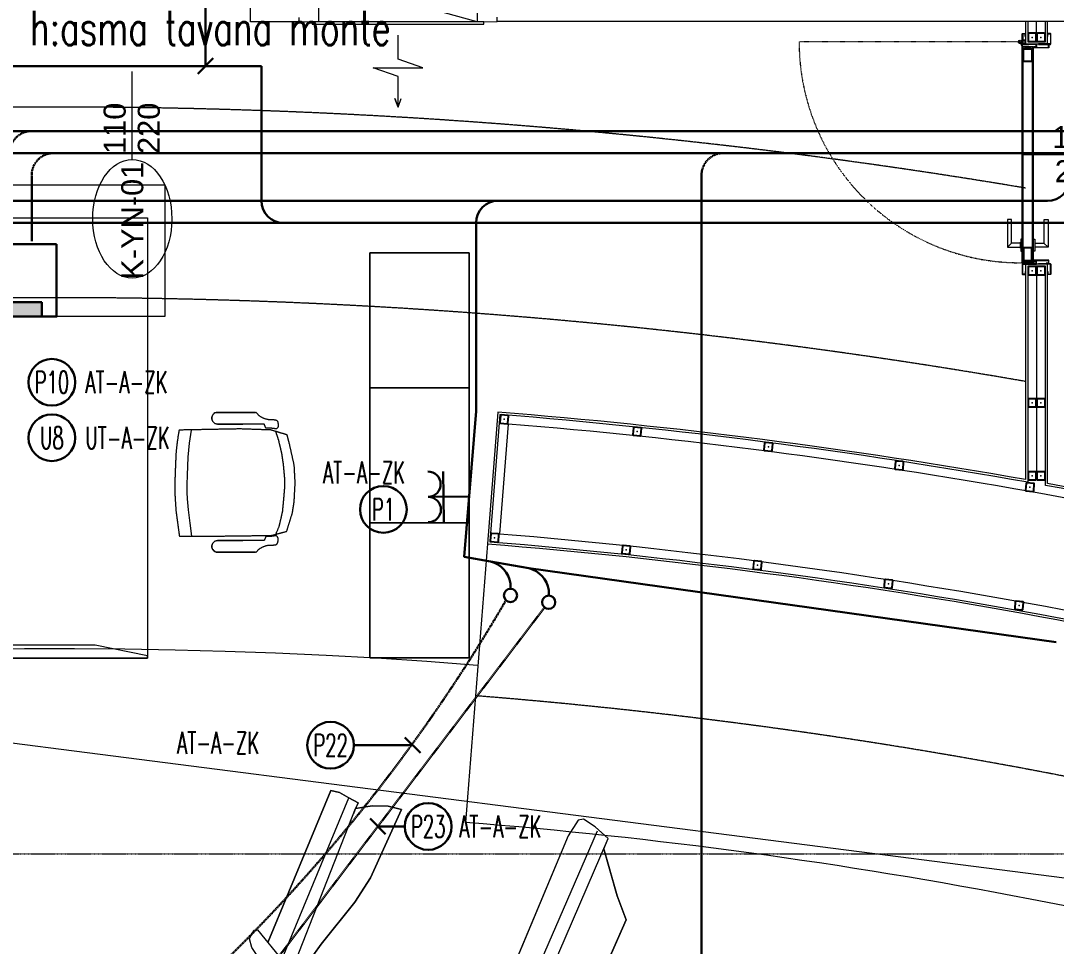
# Model space of a CAD drawing. Extents: x -1439 to 23780, y -1362 to 4476.
# Drawn here: x 4071.1 to 4541.5, y 1943 to 2363.6 of the extents above; entities that cross this region are included whole.
import ezdxf
from ezdxf.enums import TextEntityAlignment as Align

# ---------------------------------------------------------------- set-up
doc = ezdxf.new("R2010")
doc.units = 0
doc.header["$MEASUREMENT"] = 0
for name, pattern in [('Audi$0$DASHDOT2', [0.5, 0.25, -0.125, 0, -0.125]), ('Audi$0$DOT2', [0.125, 0, -0.125]), ('Audi$0$HIDDEN', [0.375, 0.25, -0.125]), ('DASHED2', [0.375, 0.25, -0.125])]:
    doc.linetypes.add(name, pattern=pattern)
doc.layers.get('0').update_dxf_attribs({"color": 9, "lineweight": 9})
for name, color, linetype, lineweight in [('Audi$0$04', 8, 'Continuous', 9), ('Audi$0$05', 8, 'Continuous', 9), ('Audi$0$06B', 8, 'Continuous', 9), ('Audi$0$06C', 8, 'Continuous', 9), ('Audi$0$06D', 8, 'Continuous', 9), ('Audi$0$10', 8, 'Continuous', 9), ('Audi$0$11', 8, 'Continuous', 9), ('Audi$0$14', 8, 'Continuous', 9), ('Audi$0$20', 8, 'Audi$0$DOT2', 9), ('Audi$0$22', 8, 'Continuous', 9), ('Audi$0$24', 8, 'Audi$0$DASHDOT2', 9), ('Audi$0$32-ekipman', 8, 'Continuous', 9), ('Audi$0$35', 8, 'Continuous', 9), ('E-DÖŞEME (ŞAP İÇİ) PRİZ KUTUSU', 7, 'Continuous', 30), ('E-KABLO', 7, 'Continuous', 30), ('E-LINYE', 7, 'Continuous', 30), ('E-YAZI', 7, 'Continuous', 30), ('E-ÇİFTLİ PRİZ', 7, 'Continuous', 30)]:
    doc.layers.add(name, color=color, linetype=linetype, lineweight=lineweight)
doc.styles.add('Audi$0$Arial', font='arial.ttf', dxfattribs={"height": 2.5})
doc.styles.add('E-YAZI', font='txttw.shx')

# ---------------------------------------------------------------- blocks, each defined once
blk = doc.blocks.new('Audi$0$0_doorno')
blk.add_lwpolyline([(4.5, 0), (12.5, 0)])
blk.add_ellipse((-0.891, 0), major_axis=(-5.391, 0), ratio=0.666667)
at = {"style": 'Audi$0$Arial'}
blk.add_attdef('YUKSEKLIK', text='', height=2, dxfattribs=at).set_placement((5, 12.3), align=Align.TOP_LEFT)
blk.add_attdef('KAPINO', text='', height=2, dxfattribs=at).set_placement((0, 0), align=Align.MIDDLE)
blk.add_attdef('GENISLIK', text='', height=2, dxfattribs=at).set_placement((5, -3.789), align=Align.BOTTOM_LEFT)
blk = doc.blocks.new('Audi$0$Group-322-1')
for p, q in [((384781.331, 69370.2105), (384781.2966, 69370.1597)), ((384781.5743, 69369.9737), (384781.331, 69370.2105)), ((384781.2966, 69370.1597), (384781.2703, 69370.0916)), ((384781.2703, 69370.0916), (384781.2557, 69370.0172)), ((384781.2352, 69370.0373), (384781.1991, 69370.0045)), ((384781.2557, 69370.0172), (384781.2352, 69370.0373)), ((384781.9623, 69369.3941), (384781.2557, 69370.0169)), ((384781.2557, 69370.0169), (384781.2754, 69369.9991)), ((384781.1619, 69369.9731), (384781.1407, 69369.9383)), ((384781.1991, 69370.0045), (384781.1619, 69369.9731)), ((384781.784, 69369.4706), (384781.1997, 69370.004)), ((384781.6545, 69369.8691), (384781.5743, 69369.9737)), ((384781.1407, 69369.9383), (384781.6919, 69369.4347)), ((384781.7823, 69369.6607), (384781.6545, 69369.8691)), ((384781.9441, 69369.4245), (384781.7823, 69369.6607)), ((384781.6228, 69369.4109), (384781.7921, 69369.4695)), ((384781.7921, 69369.4695), (384781.8013, 69369.4647)), ((384781.8013, 69369.4647), (384781.8317, 69369.4193)), ((384781.8241, 69369.4453), (384781.8377, 69369.4563)), ((384781.8377, 69369.4563), (384781.862, 69369.4435)), ((384781.6183, 69369.395), (384781.6228, 69369.4109)), ((384781.8317, 69369.4193), (384781.8727, 69369.4049)), ((384781.862, 69369.4435), (384781.8993, 69369.4183)), ((384781.8993, 69369.4183), (384781.9205, 69369.3851)), ((384781.9863, 69369.3597), (384781.9441, 69369.4245)), ((384781.6494, 69369.3621), (384781.6183, 69369.395)), ((384781.6889, 69369.3595), (384781.6494, 69369.3621)), ((384781.7937, 69369.3845), (384781.6889, 69369.3595)), ((384781.7664, 69369.3807), (384781.9464, 69369.2177)), ((384781.8226, 69369.3912), (384781.7937, 69369.3845)), ((384781.8894, 69369.3631), (384781.8226, 69369.3912)), ((384781.9084, 69369.3622), (384781.8894, 69369.3631)), ((384781.9175, 69369.372), (384781.9084, 69369.3622)), ((384781.9692, 69369.3081), (384781.9114, 69369.3606)), ((384781.9205, 69369.3851), (384781.9175, 69369.372)), ((384781.97, 69369.3257), (384781.9863, 69369.3597)), ((384781.9625, 69369.2298), (384782.008, 69369.3088)), ((384781.9659, 69369.2362), (384781.97, 69369.3257)), ((384781.9978, 69369.329), (384781.9767, 69369.3483)), ((384782.008, 69369.3088), (384781.9978, 69369.329))]:
    blk.add_line(p, q)
blk.add_lwpolyline([(384781.331, 69370.2105), (384781.5743, 69369.9737), (384781.6545, 69369.8691), (384781.7823, 69369.6607), (384781.9441, 69369.4245), (384781.9863, 69369.3597), (384781.9796, 69369.3457), (384781.9978, 69369.329), (384782.008, 69369.3088), (384781.9659, 69369.2362), (384781.9464, 69369.2177), (384781.7687, 69369.3785), (384781.6889, 69369.3595), (384781.6494, 69369.3621), (384781.6183, 69369.395), (384781.6228, 69369.4109), (384781.6919, 69369.4347), (384781.1407, 69369.9383), (384781.1619, 69369.9731), (384781.1991, 69370.0045), (384781.2352, 69370.0373), (384781.2557, 69370.0169), (384781.2703, 69370.0916), (384781.2966, 69370.1597)], close=True)
blk = doc.blocks.new('Audi$0$Group-324-1')
for p, q in [((384781.7733, 69371.0498), (384781.7031, 69371.0121)), ((384782.5366, 69370.3335), (384781.7733, 69371.0498)), ((384781.7031, 69371.0121), (384781.6524, 69370.9735)), ((384782.4941, 69370.2883), (384781.7252, 69371.016)), ((384781.8057, 69371.015), (384782.0321, 69370.9999)), ((384782.0321, 69370.9999), (384782.1497, 69371.0007)), ((384782.1497, 69371.0007), (384782.6141, 69370.5571)), ((384781.6524, 69370.9735), (384781.6499, 69370.9499)), ((384781.6499, 69370.9499), (384781.7011, 69370.8824)), ((384781.7011, 69370.8824), (384782.4371, 69370.2063)), ((384782.6141, 69370.5571), (384782.5545, 69370.4624)), ((384782.5545, 69370.4624), (384782.5076, 69370.3596))]:
    blk.add_line(p, q)
blk.add_lwpolyline([(384782.6141, 69370.5571), (384782.1497, 69371.0007), (384782.0321, 69370.9999), (384781.8107, 69371.0146), (384781.7733, 69371.0498), (384781.7031, 69371.0121), (384781.6524, 69370.9735), (384781.6499, 69370.9499), (384781.7011, 69370.8824), (384782.4371, 69370.2063), (384782.5131, 69370.3555), (384782.5079, 69370.3604), (384782.5545, 69370.4624)], close=True)
blk = doc.blocks.new('Audi$0$p-audi_arac')
at = {"layer": 'Audi$0$06D', "lineweight": 0, "flags": 128}
blk.add_lwpolyline([(695.6, 0.8), (-4.4, 0.8), (-4.4, 400.8), (695.6, 400.8)], close=True, dxfattribs=at)
at = {"xscale": 99.99999999999999, "yscale": 99.99999999999999, "zscale": 99.99999999999999, "rotation": 117.1763778173342}
for name in ['Audi$0$Group-324-1', 'Audi$0$Group-322-1']:
    blk.add_blockref(name, (23745751.03, -31061967.79), dxfattribs=at)
blk = doc.blocks.new('Audi$0$Group-41-1')
for p, q in [((384804.5645, 69162.035), (384804.5645, 69161.585)), ((384805.1779, 69162.035), (384804.5645, 69162.035)), ((384805.1779, 69161.585), (384805.1779, 69162.035)), ((384804.5645, 69161.585), (384805.1779, 69161.585))]:
    blk.add_line(p, q)
at = {"flags": 128}
blk.add_lwpolyline([(384804.5645, 69162.035), (384805.1779, 69162.035), (384805.1779, 69161.585), (384804.5645, 69161.585)], close=True, dxfattribs=at)
blk = doc.blocks.new('Audi$0$Group-42-1')
at = {"layer": 'Audi$0$05', "color": 7}
for p in [(-1.2267, 0), (-0.6133, 0), (0, 0)]:
    blk.add_blockref('Audi$0$Group-41-1', p, dxfattribs=at)
blk = doc.blocks.new('Audi$0$Group-258-1')
at = {"linetype": 'Continuous'}
for p, q in [((384800.0983, 69164.505), (384800.0936, 69164.5084)), ((384800.71, 69164.505), (384800.7146, 69164.5084)), ((384800.2257, 69164.3995), (384800.1668, 69164.4084)), ((384800.2892, 69164.3936), (384800.2257, 69164.3995)), ((384800.3717, 69164.3904), (384800.2892, 69164.3936)), ((384800.4137, 69164.389), (384800.3717, 69164.3904)), ((384800.4502, 69164.389), (384800.4137, 69164.389)), ((384800.4792, 69164.3908), (384800.4502, 69164.389)), ((384800.5299, 69164.394), (384800.4792, 69164.3908)), ((384800.5895, 69164.4019), (384800.5299, 69164.394)), ((384800.6491, 69164.4097), (384800.5895, 69164.4019))]:
    blk.add_line(p, q, dxfattribs=at)
at = {"linetype": 'Continuous', "flags": 128}
for points in [[(384800.0862, 69164.6997), (384800.0862, 69164.6409), (384800.0862, 69164.6409)], [(384800.722, 69164.6997), (384800.722, 69164.6409), (384800.722, 69164.6409)], [(384800.0862, 69164.6409), (384800.0862, 69164.5259), (384800.0862, 69164.6409)], [(384800.1395, 69164.5259), (384800.1395, 69164.6409), (384800.1395, 69164.6409)], [(384800.6687, 69164.5259), (384800.6687, 69164.6409), (384800.6687, 69164.6409)], [(384800.722, 69164.6409), (384800.722, 69164.5259), (384800.722, 69164.6409)], [(384800.0862, 69164.5259), (384800.0862, 69164.5259), (384800.087, 69164.52)], [(384800.0862, 69164.5259), (384800.087, 69164.52), (384800.087, 69164.52)], [(384800.087, 69164.52), (384800.087, 69164.52), (384800.0892, 69164.5143)], [(384800.087, 69164.52), (384800.0892, 69164.5143), (384800.0892, 69164.5143)], [(384800.0892, 69164.5143), (384800.0892, 69164.5143), (384800.0929, 69164.5094)], [(384800.0892, 69164.5143), (384800.0936, 69164.5084), (384800.0929, 69164.5094)], [(384800.128, 69164.5054), (384800.128, 69164.5054), (384800.1328, 69164.5094)], [(384800.128, 69164.5054), (384800.1328, 69164.5094), (384800.1328, 69164.5094)], [(384800.1328, 69164.5094), (384800.1328, 69164.5094), (384800.1365, 69164.5143)], [(384800.1328, 69164.5094), (384800.1365, 69164.5143), (384800.1365, 69164.5143)], [(384800.1365, 69164.5143), (384800.1365, 69164.5143), (384800.1387, 69164.52)], [(384800.1365, 69164.5143), (384800.1387, 69164.52), (384800.1387, 69164.52)], [(384800.1387, 69164.52), (384800.1387, 69164.52), (384800.1395, 69164.5259)], [(384800.1387, 69164.52), (384800.1395, 69164.5259), (384800.1395, 69164.5259)], [(384800.6695, 69164.52), (384800.6695, 69164.52), (384800.6687, 69164.5259)], [(384800.6695, 69164.52), (384800.6687, 69164.5259), (384800.6687, 69164.5259)], [(384800.6718, 69164.5143), (384800.6718, 69164.5143), (384800.6695, 69164.52)], [(384800.6718, 69164.5143), (384800.6695, 69164.52), (384800.6695, 69164.52)], [(384800.6754, 69164.5094), (384800.6754, 69164.5094), (384800.6718, 69164.5143)], [(384800.6754, 69164.5094), (384800.6718, 69164.5143), (384800.6718, 69164.5143)], [(384800.6802, 69164.5054), (384800.6802, 69164.5054), (384800.6754, 69164.5094)], [(384800.6802, 69164.5054), (384800.6754, 69164.5094), (384800.6754, 69164.5094)], [(384800.719, 69164.5143), (384800.7146, 69164.5084), (384800.7153, 69164.5094)], [(384800.719, 69164.5143), (384800.719, 69164.5143), (384800.7153, 69164.5094)], [(384800.7213, 69164.52), (384800.7213, 69164.52), (384800.719, 69164.5143)], [(384800.7213, 69164.52), (384800.719, 69164.5143), (384800.719, 69164.5143)], [(384800.722, 69164.5259), (384800.722, 69164.5259), (384800.7213, 69164.52)], [(384800.722, 69164.5259), (384800.7213, 69164.52), (384800.7213, 69164.52)], [(384800.0977, 69164.5054), (384800.0977, 69164.5054), (384800.1034, 69164.5026)], [(384800.0977, 69164.5054), (384800.1034, 69164.5026), (384800.1034, 69164.5026)], [(384800.1034, 69164.5026), (384800.1034, 69164.5026), (384800.1096, 69164.5011)], [(384800.1034, 69164.5026), (384800.1096, 69164.5011), (384800.1096, 69164.5011)], [(384800.1096, 69164.5011), (384800.1096, 69164.5011), (384800.1161, 69164.5011)], [(384800.1096, 69164.5011), (384800.1161, 69164.5011), (384800.1161, 69164.5011)], [(384800.1161, 69164.5011), (384800.1161, 69164.5011), (384800.1223, 69164.5026)], [(384800.1161, 69164.5011), (384800.1223, 69164.5026), (384800.1223, 69164.5026)], [(384800.1223, 69164.5026), (384800.1223, 69164.5026), (384800.128, 69164.5054)], [(384800.1223, 69164.5026), (384800.128, 69164.5054), (384800.128, 69164.5054)], [(384800.6859, 69164.5026), (384800.6859, 69164.5026), (384800.6802, 69164.5054)], [(384800.6859, 69164.5026), (384800.6802, 69164.5054), (384800.6802, 69164.5054)], [(384800.6922, 69164.5011), (384800.6922, 69164.5011), (384800.6859, 69164.5026)], [(384800.6922, 69164.5011), (384800.6859, 69164.5026), (384800.6859, 69164.5026)], [(384800.6986, 69164.5011), (384800.6986, 69164.5011), (384800.6922, 69164.5011)], [(384800.6986, 69164.5011), (384800.6922, 69164.5011), (384800.6922, 69164.5011)], [(384800.7048, 69164.5026), (384800.7048, 69164.5026), (384800.6986, 69164.5011)], [(384800.7048, 69164.5026), (384800.6986, 69164.5011), (384800.6986, 69164.5011)], [(384800.7105, 69164.5054), (384800.7105, 69164.5054), (384800.7048, 69164.5026)], [(384800.7105, 69164.5054), (384800.7048, 69164.5026), (384800.7048, 69164.5026)]]:
    blk.add_lwpolyline(points, close=True, dxfattribs=at)
at = {"linetype": 'Continuous'}
for points in [[(384800.1886, 69164.8426), (384800.1775, 69164.8055), (384800.1663, 69164.7685)], [(384800.2312, 69164.8536), (384800.2099, 69164.8481), (384800.1886, 69164.8426)], [(384800.3272, 69164.8751), (384800.2792, 69164.8644), (384800.2312, 69164.8536)], [(384800.4074, 69164.8792), (384800.3673, 69164.8772), (384800.3272, 69164.8751)], [(384800.4932, 69164.8746), (384800.4503, 69164.8769), (384800.4074, 69164.8792)], [(384800.5432, 69164.8666), (384800.5182, 69164.8706), (384800.4932, 69164.8746)], [(384800.6271, 69164.8405), (384800.5851, 69164.8535), (384800.5432, 69164.8666)], [(384800.6454, 69164.7717), (384800.6363, 69164.8061), (384800.6271, 69164.8405)], [(384800.1182, 69164.7571), (384800.1184, 69164.788), (384800.1261, 69164.8013), (384800.1481, 69164.8026)], [(384800.1481, 69164.8026), (384800.1523, 69164.8031), (384800.1616, 69164.7937)], [(384800.1616, 69164.7937), (384800.1601, 69164.7826), (384800.1585, 69164.7715)], [(384800.2113, 69164.8039), (384800.1911, 69164.7972), (384800.1708, 69164.7905)], [(384800.2746, 69164.8191), (384800.2429, 69164.8115), (384800.2113, 69164.8039)], [(384800.3252, 69164.8264), (384800.2999, 69164.8227), (384800.2746, 69164.8191)], [(384800.3841, 69164.8318), (384800.3546, 69164.8291), (384800.3252, 69164.8264)], [(384800.4307, 69164.8318), (384800.4074, 69164.8318), (384800.3841, 69164.8318)], [(384800.4872, 69164.8271), (384800.4589, 69164.8295), (384800.4307, 69164.8318)], [(384800.5356, 69164.8225), (384800.5114, 69164.8248), (384800.4872, 69164.8271)], [(384800.5919, 69164.8096), (384800.5638, 69164.8161), (384800.5356, 69164.8225)], [(384800.637, 69164.7924), (384800.6046, 69164.8075), (384800.5919, 69164.8096)], [(384800.6601, 69164.8026), (384800.656, 69164.8031), (384800.6466, 69164.7937)], [(384800.6466, 69164.7937), (384800.6482, 69164.7826), (384800.6497, 69164.7715)], [(384800.69, 69164.7571), (384800.6898, 69164.788), (384800.6822, 69164.8013), (384800.6601, 69164.8026)], [(384800.0854, 69164.7011), (384800.1126, 69164.7212), (384800.1182, 69164.7571)], [(384800.158, 69164.7461), (384800.1488, 69164.7423), (384800.1395, 69164.7385)], [(384800.1585, 69164.7715), (384800.1583, 69164.7588), (384800.158, 69164.7461)], [(384800.1663, 69164.7685), (384800.1639, 69164.6975), (384800.1616, 69164.6266)], [(384800.6491, 69164.4746), (384800.6472, 69164.6232), (384800.6454, 69164.7717)], [(384800.6497, 69164.7715), (384800.65, 69164.7588), (384800.6502, 69164.7461)], [(384800.6502, 69164.7461), (384800.6595, 69164.7423), (384800.6687, 69164.7385)], [(384800.7229, 69164.7011), (384800.6957, 69164.7212), (384800.69, 69164.7571)], [(384800.1395, 69164.7385), (384800.1395, 69164.6897), (384800.1395, 69164.6409)], [(384800.6687, 69164.7385), (384800.6687, 69164.6897), (384800.6687, 69164.6409)], [(384800.1616, 69164.6266), (384800.1642, 69164.4892), (384800.1668, 69164.3518)], [(384800.6491, 69164.3531), (384800.6491, 69164.4138), (384800.6491, 69164.4746)], [(384800.1668, 69164.3518), (384800.2302, 69164.3409), (384800.278, 69164.3374)], [(384800.278, 69164.3374), (384800.3427, 69164.3349), (384800.4074, 69164.3324)], [(384800.4074, 69164.3324), (384800.4288, 69164.3324), (384800.4502, 69164.3324)], [(384800.4502, 69164.3324), (384800.4901, 69164.3349), (384800.5299, 69164.3374)], [(384800.5299, 69164.3374), (384800.5895, 69164.3452), (384800.6491, 69164.3531)]]:
    blk.add_open_spline(points, degree=2, dxfattribs=at)
blk = doc.blocks.new('Audi$0$p-ma-audi')
for p, q in [((-7.57, 155.19), (-7.57, 200)), ((-85.7, 155.19), (-7.57, 155.19))]:
    blk.add_line(p, q)
at = {"flags": 128}
for points in [[(-7.57, 200), (-7.57, 214.96), (-93.45, 214.96), (-93.45, 155.19), (-85.7, 155.19)], [(-85.7, 0.04), (-85.7, 0.94), (-61.93, 5.88), (-23.62, 5.88), (0, 0.73), (0, 0), (-85.67, 0)]]:
    blk.add_lwpolyline(points, dxfattribs=at)
for points in [[(-85.7, 200), (-85.7, 0), (0, 0), (0, 200), (-85.7, 200)], [(-85.7, 200), (-85.7, 0), (0, 0), (0, 200)]]:
    blk.add_lwpolyline(points, close=True, dxfattribs=at)
blk = doc.blocks.new('Audi$0$gr-p-barel kilitli kapı kolu')
at = {"flags": 128}
for points in [[(-0.9, 0.8), (-0.9, 4.9), (-11.7, 4.9), (-11.7, 6.7), (0.9, 6.7), (0.9, 0.8)], [(-0.8, 5), (0.8, 6.6)]]:
    blk.add_lwpolyline(points, dxfattribs=at)
blk.add_lwpolyline([(-2.75, 0), (-2.75, 0.7), (2.75, 0.7), (2.75, 0)])
blk.add_lwpolyline([(-1.3, 0.7), (1.3, 0.7), (1.3, 0.8), (-1.3, 0.8)], close=True)
blk = doc.blocks.new('Audi$0$prf-scr2')
at = {"linetype": 'Audi$0$DOT2', "ltscale": 10}
blk.add_line((0, 0.19), (0, -1.06), dxfattribs=at)
for p, q in [((0.09, -0.24), (-0.09, -0.2)), ((-0.09, -0.24), (0.09, -0.28)), ((0.09, -0.32), (-0.09, -0.28)), ((-0.09, -0.32), (0.09, -0.36)), ((0.09, -0.4), (-0.09, -0.36)), ((-0.09, -0.4), (0.09, -0.44)), ((0.09, -0.48), (-0.09, -0.44)), ((-0.09, -0.48), (0.09, -0.52)), ((0.09, -0.56), (-0.09, -0.52)), ((-0.09, -0.56), (0.09, -0.6)), ((0.09, -0.64), (-0.09, -0.6)), ((-0.09, -0.64), (0.09, -0.68)), ((0.09, -0.72), (-0.09, -0.68)), ((-0.09, -0.72), (0.09, -0.76)), ((0.06, -0.84), (-0.08, -0.76)), ((-0.07, -0.8), (0.06, -0.84)), ((0.09, -0.17), (0, -0.15)), ((0, -0.18), (0.09, -0.2))]:
    blk.add_line(p, q)
blk.add_lwpolyline([(0.23, 0), (-0.23, 0), (-0.23, -0.01), (-0.12, -0.14), (0.12, -0.14), (0.23, -0.01), (0.23, 0)], close=True)
for points in [[(0.23, -0.01), (-0.23, -0.01)], [(-0.09, -0.14), (-0.09, -0.2), (-0.12, -0.22), (-0.12, -0.23), (-0.09, -0.24), (-0.09, -0.28), (-0.12, -0.3), (-0.12, -0.31), (-0.09, -0.32), (-0.09, -0.36), (-0.12, -0.38), (-0.12, -0.39), (-0.09, -0.4), (-0.09, -0.44), (-0.12, -0.46), (-0.12, -0.46), (-0.09, -0.48), (-0.09, -0.52), (-0.12, -0.54), (-0.12, -0.54), (-0.09, -0.56), (-0.09, -0.6), (-0.12, -0.62), (-0.12, -0.62), (-0.09, -0.64), (-0.09, -0.68), (-0.12, -0.69), (-0.12, -0.7), (-0.09, -0.72), (-0.09, -0.73), (-0.08, -0.76), (-0.1, -0.77), (-0.1, -0.78), (-0.07, -0.8), (-0.01, -0.94), (0, -0.95), (0.01, -0.94), (0.08, -0.76), (0.09, -0.76), (0.12, -0.74), (0.12, -0.73), (0.09, -0.72), (0.09, -0.68), (0.12, -0.66), (0.12, -0.66), (0.09, -0.64), (0.09, -0.6), (0.12, -0.58), (0.12, -0.58), (0.09, -0.56), (0.09, -0.52), (0.12, -0.5), (0.12, -0.5), (0.09, -0.48), (0.09, -0.44), (0.12, -0.43), (0.12, -0.42), (0.09, -0.4), (0.09, -0.36), (0.12, -0.35), (0.12, -0.34), (0.09, -0.32), (0.09, -0.28), (0.12, -0.27), (0.12, -0.26), (0.09, -0.24), (0.09, -0.2), (0.12, -0.19), (0.12, -0.18), (0.09, -0.17), (0.09, -0.14)]]:
    blk.add_lwpolyline(points)
blk = doc.blocks.new('Audi$0$K-SAC-01')
at = {"layer": 'Audi$0$10'}
for points in [[(-4.6, 11.2, -0.414214), (-4.5, 11.3), (-0.1, 11.3, -0.414214), (0, 11.2), (0, 5.9), (0.2, 5.9), (0.2, 11.2, 0.414214), (-0.1, 11.5), (-4.5, 11.5, 0.414214), (-4.8, 11.2), (-4.8, 10.3, 0.414214), (-4.5, 10), (-3.4, 10), (-3.4, 10.2), (-4.5, 10.2, -0.414214), (-4.6, 10.3)], [(0.2, 10.3, -0.414214), (0.5, 10.6), (1.5, 10.6, -0.414214), (1.8, 10.3), (1.8, 3.9, -0.414214), (1.5, 3.6, -0.414214), (1.2, 3.9), (1.2, 4.8), (0.2, 4.8), (0.2, -1.2, -0.414214), (-0.1, -1.5), (-4.5, -1.5, -0.414214), (-4.8, -1.2), (-4.8, -0.3, -0.414214), (-4.5, 0), (-3.4, 0), (-3.4, -0.2), (-4.5, -0.2, 0.414214), (-4.6, -0.3), (-4.6, -1.2, 0.414214), (-4.5, -1.3), (-0.1, -1.3, 0.414214), (0, -1.2), (0, 5), (1.4, 5), (1.4, 3.9, 0.414214), (1.5, 3.8, 0.414214), (1.6, 3.9), (1.6, 10.3, 0.414214), (1.5, 10.4), (0.5, 10.4, 0.414214), (0.4, 10.3), (0.4, 9.4), (0.2, 9.4)], [(99.8, 10.3, 0.414214), (99.5, 10.6), (98.5, 10.6, 0.414214), (98.2, 10.3), (98.2, 3.9, 0.414214), (98.5, 3.6, 0.414214), (98.8, 3.9), (98.8, 4.8), (99.8, 4.8), (99.8, -1.2, 0.414214), (100.1, -1.5), (104.5, -1.5, 0.414214), (104.8, -1.2), (104.8, -0.3, 0.414214), (104.5, 0), (103.4, 0), (103.4, -0.2), (104.5, -0.2, -0.414214), (104.6, -0.3), (104.6, -1.2, -0.414214), (104.5, -1.3), (100.1, -1.3, -0.414214), (100, -1.2), (100, 5), (98.6, 5), (98.6, 3.9, -0.414214), (98.5, 3.8, -0.414214), (98.4, 3.9), (98.4, 10.3, -0.414214), (98.5, 10.4), (99.5, 10.4, -0.414214), (99.6, 10.3), (99.6, 9.4), (99.8, 9.4)], [(104.6, 11.2, 0.414214), (104.5, 11.3), (100.1, 11.3, 0.414214), (100, 11.2), (100, 5.9), (99.8, 5.9), (99.8, 11.2, -0.414214), (100.1, 11.5), (104.5, 11.5, -0.414214), (104.8, 11.2), (104.8, 10.3, -0.414214), (104.5, 10), (103.4, 10), (103.4, 10.2), (104.5, 10.2, 0.414214), (104.6, 10.3)], [(-0.38, -2.01), (1, -1.37), (1, 1.5), (1.2, 1.5), (1.2, -1.5), (-0.27, -2.18, -14.796002)]]:
    blk.add_lwpolyline(points, format="xyb", close=True, dxfattribs=at)
for points in [[(98.8, 0.15), (98.8, 2.15), (99.1, 2.15), (99.1, 3.19), (1.5, 3.19), (1.5, 2.15), (1.8, 2.15), (1.8, 0.15), (1.5, 0.15), (1.5, 1.85), (1.2, 1.85), (1.2, 3.49), (99.4, 3.49), (99.4, 1.85), (99.1, 1.85), (99.1, 0.15)], [(98.8, 2.15), (98.8, 0.15), (99.4, 0.15), (99.4, -1.5), (1.2, -1.5), (1.2, 0.15), (1.8, 0.15), (1.8, 2.15), (2.1, 2.15), (2.1, -0.15), (1.5, -0.15), (1.5, -1.2), (99.1, -1.2), (99.1, -0.15), (98.5, -0.15), (98.5, 2.15), (98.8, 2.15)]]:
    blk.add_lwpolyline(points, dxfattribs=at)
for points in [[(2.1, 3), (8.1, 3), (8.1, -1), (2.1, -1)], [(2.4, 2.7), (7.8, 2.7), (7.8, -0.7), (2.4, -0.7)], [(98.5, 3), (92.5, 3), (92.5, -1), (98.5, -1)], [(98.2, 2.7), (92.8, 2.7), (92.8, -0.7), (98.2, -0.7)]]:
    blk.add_lwpolyline(points, close=True, dxfattribs=at)
blk.add_circle((-0.95, -2.5), 0.55, dxfattribs=at)
at = {"layer": 'Audi$0$20', "linetype": 'Audi$0$HIDDEN'}
for points in [[(-0.2, -1.3), (-0.2, 0), (-1.7, 0), (-1.7, -1.3)], [(-0.4, -1.99), (-0.4, -0.2), (-1.5, -0.2), (-1.5, -1.99)]]:
    blk.add_lwpolyline(points, dxfattribs=at)
at = {"layer": 'Audi$0$20'}
blk.add_lwpolyline([(-0.95, -2.5), (-0.95, -102.85)], dxfattribs=at)
blk.add_arc((-0.95, -2.5), 100.35, 270, 1.5131, dxfattribs=at)
at = {"layer": 'Audi$0$06B'}
blk.add_blockref('Audi$0$gr-p-barel kilitli kapı kolu', (91.4, 3.51), dxfattribs=at)
at = {"layer": 'Audi$0$06B', "xscale": -1, "rotation": 180}
blk.add_blockref('Audi$0$gr-p-barel kilitli kapı kolu', (91.4, -1.51), dxfattribs=at)
at = {"layer": 'Audi$0$10', "xscale": -1, "rotation": 90}
blk.add_blockref('Audi$0$prf-scr2', (1.5, 1), dxfattribs=at)
at = {"layer": 'Audi$0$10', "rotation": 270}
blk.add_blockref('Audi$0$prf-scr2', (99.1, 1.22), dxfattribs=at)
blk = doc.blocks.new('Audi$0$Prf-40x40')
for points in [[(1.5, -2), (-1.5, -2, -0.414214), (-2, -1.5), (-2, 1.5, -0.414214), (-1.5, 2), (1.5, 2, -0.414214), (2, 1.5), (2, -1.5, -0.414214)], [(1.5, -1.7), (-1.5, -1.7, -0.414214), (-1.7, -1.5), (-1.7, 1.5, -0.414214), (-1.5, 1.7), (1.5, 1.7, -0.414214), (1.7, 1.5), (1.7, -1.5, -0.414214)]]:
    blk.add_lwpolyline(points, format="xyb", close=True)
at = {"color": 252}
blk.add_point((0, 0), dxfattribs=at)
blk = doc.blocks.new('Audi$0$P-AKS_AUDI')
at = {"layer": 'Audi$0$24'}
blk.add_lwpolyline([(-3840, -800), (360, -800)], dxfattribs=at)
blk = doc.blocks.new('Audi$0$p-krt-yangindolabi_vw')
at = {"linetype": 'Continuous'}
blk.add_lwpolyline([(-37.41, 54.8), (-36, 58.78), (-36, 44.76), (-47.25, 40.82), (-24.75, 40.82), (-36, 36.88), (-36, 25.98)], dxfattribs=at)
for points in [[(-36, 58.78), (-37.41, 54.8)], [(-36, 58.78), (-34.59, 54.8)]]:
    blk.add_lwpolyline(points)
for points in [[(-72, 20), (-75, 20), (-75, 21), (3, 21), (3, 20)], [(-72, 0), (0, 0), (0, 20), (-72, 20)], [(0, 20), (-72, 0), (0, 0)]]:
    blk.add_lwpolyline(points, close=True)
blk = doc.blocks.new('Audi$0$p-zemin kat')
at = {"layer": 'Audi$0$06D'}
for points in [[(4532.5, 2357.5), (4532.5, 2363)], [(4532.5, 2248.5), (4532.5, 2158.29)]]:
    blk.add_lwpolyline(points, dxfattribs=at)
blk.add_lwpolyline([(4762.5, 2096.54, 0.047625), (4292.46, 2180.34), (4288.5, 2130.49, -0.050892), (4780.05, 2039.53, -0.049178)], format="xyb", dxfattribs=at)
at = {"layer": 'Audi$0$11'}
for points in [[(4197.5, 2363), (4287.5, 2363.15)], [(4527.5, 2363), (4527.5, 2353), (4537.5, 2353), (4537.5, 2363)], [(4528.5, 2363), (4528.5, 2354), (4536.5, 2354), (4536.5, 2363)]]:
    blk.add_lwpolyline(points, dxfattribs=at)
for points in [[(4762.5, 2101.73, 0.022939), (4537.5, 2153.27), (4537.5, 2230), (4537.5, 2230), (4537.5, 2253), (4527.5, 2253), (4527.5, 2240), (4527.5, 2240), (4527.5, 2230), (4527.5, 2230), (4527.5, 2155.06, 0.024009), (4287.87, 2185.72), (4283.12, 2125.91, -0.05155), (4780.05, 2034.32, -0.05155)], [(4762.5, 2100.69, 0.02305), (4536.5, 2152.43), (4536.5, 2230), (4536.5, 2252), (4528.5, 2252), (4528.5, 2240), (4528.5, 2230), (4528.5, 2153.87, 0.024028), (4288.79, 2184.65), (4284.2, 2126.83, -0.051333), (4779.25, 2035.6, -0.051333)]]:
    blk.add_lwpolyline(points, format="xyb", dxfattribs=at)
at = {"layer": 'Audi$0$14'}
for points in [[(4197.5, 2365), (4197.5, 2363), (4175.5, 2363), (4175.5, 2382), (4180.5, 2382), (4180.5, 2562), (4199.5, 2562), (4199.5, 2492), (4300.5, 2492), (4300.5, 2517), (4730.5, 2517), (4730.5, 2783), (4300.5, 2783), (4300.5, 2803), (4199.5, 2803), (4199.5, 2668), (4180.5, 2668), (4180.5, 2808), (4175.5, 2808), (4175.5, 2825)], [(4782.5, 2365), (4782.5, 2363.15), (4287.5, 2363.15), (4287.5, 2365.15)]]:
    blk.add_lwpolyline(points, dxfattribs=at)
at = {"layer": 'Audi$0$20', "linetype": 'Audi$0$HIDDEN', "lineweight": 0}
blk.add_arc((4088.57, -323.37), 2647.53, 80.45701, 156.55486, dxfattribs=at)
at = {"rotation": 270}
blk.add_blockref('Audi$0$K-SAC-01', (4527.5, 2353), dxfattribs=at)
at = {"layer": 'Audi$0$10', "xscale": -1}
for p in [(4530.5, 2356), (4534.5, 2356), (4530.5, 2250), (4534.5, 2250), (4530.5, 2190), (4534.5, 2190), (4530.5, 2156.79), (4534.5, 2156.79)]:
    blk.add_blockref('Audi$0$Prf-40x40', p, dxfattribs=at)
at = {"layer": 'Audi$0$10', "xscale": -0.9999999999999998, "rotation": 354.7956545094888}
for p in [(4290.67, 2182.47), (4351.07, 2176.92), (4410.68, 2169.95), (4470.16, 2161.53), (4529.51, 2151.64), (4286.36, 2128.68), (4346.1, 2123.14), (4405.72, 2116.17), (4465.2, 2107.75), (4524.55, 2097.85)]:
    blk.add_blockref('Audi$0$Prf-40x40', p, dxfattribs=at)
at = {"layer": 'Audi$0$24'}
blk.add_blockref('Audi$0$P-AKS_AUDI', (4722.5, 2785), dxfattribs=at)
at = {"layer": 'Audi$0$32-ekipman', "xscale": -1, "rotation": 180}
blk.add_blockref('Audi$0$p-krt-yangindolabi_vw', (4278.5, 2383), dxfattribs=at)
blk = doc.blocks.new('10_DÖŞEME (ŞAP İÇİ) PRİZ KUTUSU')
at = {"layer": 'E-DÖŞEME (ŞAP İÇİ) PRİZ KUTUSU'}
blk.add_hatch(color=5, dxfattribs=at).paths.add_polyline_path([(0.734, 0.216), (0.734, 0.706), (-0.734, 0.706), (-0.734, 0.216)])
at = {"layer": 'E-DÖŞEME (ŞAP İÇİ) PRİZ KUTUSU', "color": 5}
for points in [[(1.224, 2.664), (1.224, 0.216), (-1.224, 0.216), (-1.224, 2.664)], [(0.734, 0.706), (0.734, 0.216), (-0.734, 0.216), (-0.734, 0.706)]]:
    blk.add_lwpolyline(points, close=True, dxfattribs=at)
blk = doc.blocks.new('100_ÇİFTLİ PRİZ')
at = {"layer": 'E-ÇİFTLİ PRİZ', "color": 4}
for p, q in [((0, 3.862), (0, 0)), ((-2.4, 2.425), (2.4, 2.425))]:
    blk.add_line(p, q, dxfattribs=at)
for centre, start, end in [((-1.2, 3.87), 179.60828, 359.60828), ((1.2, 3.87), 180.39172, 0.39172)]:
    blk.add_arc(centre, 1.2, start, end, dxfattribs=at)

msp = doc.modelspace()

# ---------------------------------------------------------------- linework, layer by layer
at = {"layer": 'Audi$0$06C', "linetype": 'Continuous', "lineweight": 0}
msp.add_lwpolyline([(4283.12, 2125.91), (4273.07, 1999.31)], dxfattribs=at)
msp.add_arc((4088.57, -323.37), 2330, 72.7227, 85.45844, dxfattribs=at)
at = {"layer": 'Audi$0$20', "linetype": 'Audi$0$HIDDEN', "lineweight": 0}
msp.add_lwpolyline([(1754.32, 730, -0.342283), (4527.5, 2199.66, -0.342283)], format="xyb", dxfattribs=at)
at = {"layer": 'Audi$0$20', "linetype": 'Audi$0$HIDDEN'}
msp.add_lwpolyline([(4277.64, 2056.86, -0.053744), (4780.58, 1961.88, -0.051764)], format="xyb", dxfattribs=at)
at = {"layer": 'Audi$0$35'}
msp.add_arc((4088.57, -323.37), 2401.58, 85.46185, 153.71717, dxfattribs=at)
at = {"layer": 'E-KABLO', "color": 4}
for p, q in [((4180.4, 2342.98), (4060.56, 2342.98)), ((4180.4, 2342.98), (4180.4, 2281.72)), ((1997.87, 2271.72), (4728.91, 2271.72))]:
    msp.add_line(p, q, dxfattribs=at)
at = {"layer": 'E-KABLO', "color": 6, "linetype": 'DASHED2'}
for p, q in [((4715.02, 2313.43), (2772.89, 2313.43)), ((4309.06, 2096.99), (4114.49, 1841.43))]:
    msp.add_line(p, q, dxfattribs=at)
at = {"layer": 'E-KABLO', "color": 4, "linetype": 'DASHED2'}
for p, q in [((4695.02, 2303.43), (2762.89, 2303.43)), ((4076.1, 2263.42), (4076.1, 2293.43)), ((4380.34, 1090.57), (4380.34, 2293.43))]:
    msp.add_line(p, q, dxfattribs=at)
at = {"layer": 'E-KABLO', "color": 6}
for p, q in [((1987.87, 2281.72), (4537.5, 2281.72)), ((4277.91, 2186.1), (4277.91, 2271.72)), ((4277.91, 2186.1), (4272.46, 2120.06)), ((4272.46, 2120.06), (4284.47, 2117.91)), ((4284.47, 2117.91), (4301.88, 2114.79)), ((4541.36, 2081.21), (4301.88, 2114.79)), ((4293.56, 2105.47), (4293.56, 2107.95)), ((4310.91, 2102.35), (4310.91, 2104.83))]:
    msp.add_line(p, q, dxfattribs=at)
at = {"layer": 'E-KABLO', "color": 7, "linetype": 'Continuous'}
for centre in [(4085.25, 2199.31), (4085.25, 2174.09), (4235.82, 2141.55), (4211.84, 2034.41), (4256.18, 1997.48)]:
    msp.add_circle(centre, 10.61, dxfattribs=at)
at = {"layer": 'E-KABLO', "color": 6}
for centre in [(4293.56, 2102.47), (4310.91, 2099.35)]:
    msp.add_circle(centre, 3, dxfattribs=at)
at = {"layer": 'E-KABLO', "color": 6, "linetype": 'DASHED2'}
for centre, radius, start, end in [((4076.1, 2303.43), 10, 90, 180), ((3624.54, 2488.56), 771.77, 254.59093, 329.79321)]:
    msp.add_arc(centre, radius, start, end, dxfattribs=at)
at = {"layer": 'E-KABLO', "color": 4, "linetype": 'DASHED2'}
for centre in [(4086.1, 2293.43), (4390.34, 2293.43)]:
    msp.add_arc(centre, 10, 90, 180, dxfattribs=at)
at = {"layer": 'E-KABLO', "color": 6}
for centre, radius, start, end in [((4537.5, 2291.72), 10, 270, 0), ((4287.91, 2271.72), 10, 90, 180), ((4281.66, 2106.23), 12.02, 8.2223, 76.1947), ((4299.01, 2103.11), 12.02, 8.2223, 76.1947)]:
    msp.add_arc(centre, radius, start, end, dxfattribs=at)
at = {"layer": 'E-KABLO', "color": 4}
msp.add_arc((4190.4, 2281.72), 10, 180, 270, dxfattribs=at)
at = {"layer": 'E-LINYE', "color": 7, "linetype": 'Continuous'}
for p, q in [((4155, 2391.76), (4155, 2342.98)), ((4158.52, 2346.54), (4151.49, 2339.42)), ((4245.6, 2037.92), (4252.71, 2030.89)), ((4222.45, 2034.41), (4249.16, 2034.41)), ((4236.81, 1993.92), (4229.78, 2001.04)), ((4245.57, 1997.48), (4233.3, 1997.48))]:
    msp.add_line(p, q, dxfattribs=at)

# ---------------------------------------------------------------- block references
at = {"layer": 'Audi$0$04', "rotation": 172.6899395192608}
msp.add_blockref('Audi$0$p-audi_arac', (4622.37, 1965.03), dxfattribs=at)
at = {"layer": 'Audi$0$05', "color": 7, "xscale": -1}
msp.add_blockref('Audi$0$p-ma-audi', (4043.06, 2074), dxfattribs=at)
at = {"layer": 'Audi$0$05', "color": 7, "xscale": 100, "yscale": 100, "zscale": 100, "rotation": 270}
msp.add_blockref('Audi$0$Group-42-1', (-6911928.78, 38482591.84), dxfattribs=at)
at = {"layer": 'Audi$0$05', "color": 7, "extrusion": (0, 0, -1), "xscale": -100, "yscale": 100, "zscale": -100, "rotation": 90}
msp.add_blockref('Audi$0$Group-258-1', (6912292.16, 38482194.26), dxfattribs=at)
at = {"layer": 'Audi$0$10'}
msp.add_blockref('Audi$0$p-zemin kat', (0, 0), dxfattribs=at)
at = {"layer": 'Audi$0$22'}
ref = msp.add_blockref('Audi$0$0_doorno', (4121.77, 2278.03), dxfattribs=dict(at, xscale=5, yscale=5, zscale=5, rotation=90))
ref.add_attrib('KAPINO', 'K-YN-01', dxfattribs={"layer": '0', "height": 10, "rotation": 90, "style": 'Audi$0$Arial'}).set_placement((4121.77, 2272.71), align=Align.MIDDLE)
ref.add_attrib('GENISLIK', '110', dxfattribs={"layer": '0', "height": 10, "rotation": 90, "style": 'Audi$0$Arial'}).set_placement((4121.77, 2303.03), align=Align.BOTTOM_LEFT)
ref.add_attrib('YUKSEKLIK', '220', dxfattribs={"layer": '0', "height": 10, "rotation": 90, "style": 'Audi$0$Arial'}).set_placement((4124.27, 2303.03), align=Align.TOP_LEFT)
ref = msp.add_blockref('Audi$0$0_doorno', (4588.8, 2302.7), dxfattribs=dict(at, xscale=-5, yscale=5, zscale=5))
ref.add_attrib('KAPINO', 'K-DE-01A', dxfattribs={"layer": '0', "height": 10, "style": 'Audi$0$Arial', "width": 0.8}).set_placement((4594.12, 2302.7), align=Align.MIDDLE)
ref.add_attrib('GENISLIK', '100', dxfattribs={"layer": '0', "height": 10, "style": 'Audi$0$Arial'}).set_placement((4539.64, 2302.7), align=Align.BOTTOM_LEFT)
ref.add_attrib('YUKSEKLIK', '220', dxfattribs={"layer": '0', "height": 10, "style": 'Audi$0$Arial'}).set_placement((4540.75, 2300.2), align=Align.TOP_LEFT)
at = {"layer": 'E-DÖŞEME (ŞAP İÇİ) PRİZ KUTUSU', "xscale": 13.48039215686274, "yscale": 13.48039215686274, "zscale": 13.48039215686274}
msp.add_blockref('10_DÖŞEME (ŞAP İÇİ) PRİZ KUTUSU', (4070.86, 2226.21), dxfattribs=at)
at = {"layer": 'E-ÇİFTLİ PRİZ', "xscale": -4.799999999999998, "yscale": 4.799999999999998, "zscale": 4.799999999999998, "rotation": 90.67094819977038}
msp.add_blockref('100_ÇİFTLİ PRİZ', (4274.72, 2147.42), dxfattribs=at)

# ---------------------------------------------------------------- texts
at = {"layer": 'E-KABLO', "color": 3, "linetype": 'Continuous', "style": 'E-YAZI', "width": 0.6}
for s, p in [('P10', (4085.25, 2199.31)), ('U8', (4085.25, 2174.09)), ('P1', (4235.82, 2141.55)), ('P22', (4211.84, 2034.41)), ('P23', (4256.18, 1997.48))]:
    msp.add_text(s, height=10, dxfattribs=at).set_placement(p, align=Align.MIDDLE_CENTER)
at = {"layer": 'E-YAZI', "color": 3, "style": 'E-YAZI'}
for s, height, width, p in [('h:asma tavana monte', 15.68, 0.7, (4075.35, 2352.44)), ('AT-A-ZK', 10, 0.6, (4100.43, 2194.31, 0)), ('UT-A-ZK', 10, 0.6, (4100.43, 2169.08, 0)), ('AT-A-ZK', 10, 0.6, (4208.37, 2153.38)), ('AT-A-ZK', 10, 0.6, (4142.1, 2030.53)), ('AT-A-ZK', 10, 0.6, (4270.28, 1992.48))]:
    msp.add_text(s, height=height, dxfattribs=dict(at, width=width)).set_placement(p)

doc.saveas('drawing.dxf')
